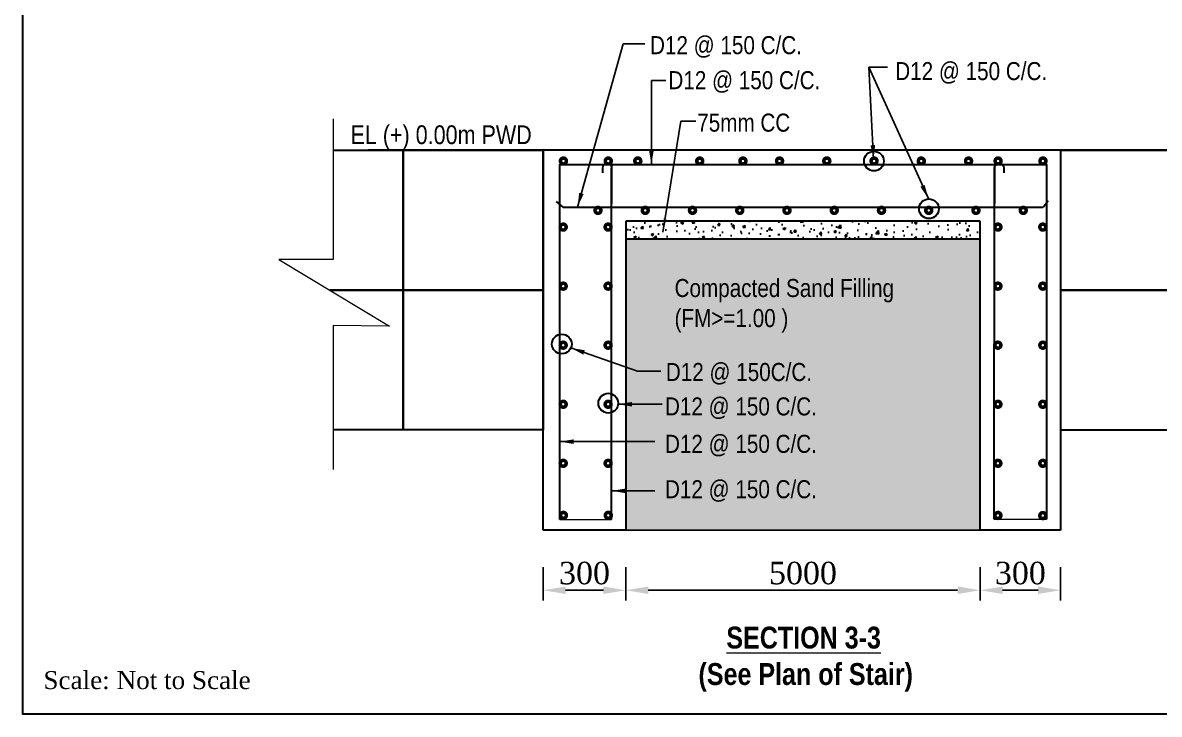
# Model space of a CAD drawing. Header units: metres. Extents: x -2434 to 11656, y -15288 to 8109.
# Drawn here: x 3599.3 to 3639.75, y -11698.32 to -11673.7 of the extents above; entities that cross this region are included whole.
import ezdxf

# ---------------------------------------------------------------- set-up
doc = ezdxf.new("R2010")
doc.units = ezdxf.units.M
doc.layers.add('Blocks', color=11, linetype='Continuous', lineweight=9)
doc.layers.add('Layer1', color=7, linetype='Continuous', lineweight=13)
doc.layers.add('LINE', color=7, linetype='Continuous')
doc.styles.get("Standard").update_dxf_attribs({"font": 'times.ttf'})
doc.styles.add('TIMES', font='ARIALN.TTF')
doc.dimstyles.get("Standard").update_dxf_attribs({"dimtxt": 0.5, "dimasz": 0.4075, "dimexe": 0.364, "dimexo": 0.219, "dimgap": 0.09, "dimtad": 0, "dimdec": 0, "dimlfac": 1000, "dimzin": 0, "dimdsep": 46, "dimtxsty": 'Standard', "dimcen": 0.09, "dimadec": 0, "dimazin": 0, "dimtfac": 1, "dimtdec": 0, "dimtofl": 0, "dimtmove": 0, "dimatfit": 3, "dimfxl": 1, "dimtolj": 1, "dimtzin": 0, "dimarcsym": 0})
pattern_1 = [(37.5, (2273.512, -11646.87158), (-0.01280025, 0.39153059), [0, -0.308864, 0, -0.34544, 0, -0.3302]), (7.5, (2273.512, -11646.8716), (0.35961863, 0.57346008), [0, -0.166624, 0, -0.278384, 0, -0.10668]), (327.5, (2273.26206, -11646.87158), (0.6327939, 0.00114975), [0, -0.1016, 0, -0.36576, 0, -0.47752]), (317.5, (2273.26206, -11646.8716), (0.61084516, 0.17834346), [0, -0.0508, 0, -0.239776, 0, -0.27432])]
pattern_2 = [(50, (561.0821, -12504.0458), (0.90462886, -0.07914477), [0.09459212, -1.04051336]), (355, (561.0821, -12504.0458), (-0.1749971, 0.94868602), [0.0756737, -0.8324107]), (100.4514, (561.1575, -12504.0524), (0.72963242, 0.86954068), [0.08039093, -0.8843003]), (46.1842, (561.0821, -12503.7936), (1.34603463, -0.20875727), [0.1418882, -1.56077005]), (96.6356, (561.1942, -12503.811), (1.1788231, 1.22858505), [0.1205864, -1.3264502]), (351.1842, (561.0821, -12503.7936), (1.1788221, 1.22858597), [0.11351055, -1.24861604]), (21, (561.2082, -12503.8566), (0.75283608, -0.50779435), [0.09459212, -1.04051336]), (326, (561.2082, -12503.8566), (0.3068762, 0.91457977), [0.0756737, -0.8324107]), (71.4514, (561.2709, -12503.89895), (1.05971257, 0.4067846), [0.08039093, -0.8843003]), (37.5, (561.08208, -12504.04582), (0.015336354, 0.419855156), [0, -0.822320865, 0, -0.845022974, 0, -0.83556376]), (7.5, (561.08208, -12504.0458), (0.33179075, 0.49744322), [0, -0.48178922, 0, -0.80340244, 0, -0.31846015]), (327.5, (560.80082, -12504.04582), (0.673271974, -0.028446843), [0, -0.31530708, 0, -0.98375809, 0, -1.30537131]), (317.5, (560.6747, -12504.0458), (0.73553091, 0.12625524), [0, -0.4098992, 0, -0.65331627, 0, -0.92700282])]
pattern_3 = [(50, (955.9355, -12695.7515), (0.90462886, -0.07914477), [0.09459212, -1.04051336]), (355, (955.9355, -12695.7515), (-0.1749971, 0.94868602), [0.0756737, -0.8324107]), (100.4514, (956.0109, -12695.7581), (0.72963242, 0.86954068), [0.08039093, -0.8843003]), (46.1842, (955.9355, -12695.4993), (1.34603463, -0.20875727), [0.1418882, -1.56077005]), (96.6356, (956.0476, -12695.5167), (1.1788231, 1.22858505), [0.1205864, -1.3264502]), (351.1842, (955.9355, -12695.4993), (1.1788221, 1.228586), [0.11351055, -1.24861604]), (21, (956.0616, -12695.5623), (0.75283608, -0.50779435), [0.09459212, -1.04051336]), (326, (956.0616, -12695.5623), (0.3068762, 0.91457977), [0.0756737, -0.8324107]), (71.4514, (956.1243, -12695.60465), (1.05971257, 0.4067846), [0.08039093, -0.8843003]), (37.5, (955.93548, -12695.75152), (0.015336354, 0.419855156), [0, -0.82232086, 0, -0.84502297, 0, -0.83556376]), (7.5, (955.9355, -12695.7515), (0.33179075, 0.49744322), [0, -0.48178922, 0, -0.80340244, 0, -0.31846015]), (327.5, (955.65423, -12695.75152), (0.673271974, -0.028446843), [0, -0.31530708, 0, -0.98375809, 0, -1.30537131]), (317.5, (955.5281, -12695.7515), (0.73553091, 0.12625524), [0, -0.4098992, 0, -0.65331627, 0, -0.92700282])]

# ---------------------------------------------------------------- blocks, each defined once
blk = doc.blocks.new('*D418')
at = {"layer": 'Defpoints', "color": 0, "lineweight": -3}
for p in [(3617.818, -11692.859), (3620.761, -11692.859), (3620.761, -11693.902)]:
    blk.add_point(p, dxfattribs=at)
at = {"layer": 'Layer1', "color": 0, "lineweight": -2}
for p, q in [((3617.818, -11693.078), (3617.818, -11694.266)), ((3620.761, -11693.078), (3620.761, -11694.266))]:
    blk.add_line(p, q, dxfattribs=at)
at = {"layer": 'Layer1', "color": 7, "lineweight": -2}
blk.add_line((3618.618, -11693.902), (3619.961, -11693.902), dxfattribs=at)
at = {"layer": 'Layer1', "color": 7, "lineweight": -3}
for points in [[(3618.618, -11693.769), (3618.618, -11694.036), (3617.818, -11693.902)], [(3619.961, -11693.769), (3619.961, -11694.036), (3620.761, -11693.902)]]:
    blk.add_solid(points, dxfattribs=at)
at = {"layer": 'Layer1', "color": 0, "lineweight": 30, "insert": (3619.29, -11693.296), "char_height": 0.8, "attachment_point": 5}
blk.add_mtext('\\A1;300', dxfattribs=at)
blk = doc.blocks.new('*D419')
at = {"layer": 'Defpoints', "color": 0, "lineweight": -3}
for p in [(3633.373, -11692.859), (3636.232, -11692.859), (3636.232, -11693.902)]:
    blk.add_point(p, dxfattribs=at)
at = {"layer": 'Layer1', "color": 0, "lineweight": -2}
for p, q in [((3633.373, -11693.078), (3633.373, -11694.266)), ((3636.232, -11693.078), (3636.232, -11694.266))]:
    blk.add_line(p, q, dxfattribs=at)
at = {"layer": 'Layer1', "color": 7, "lineweight": -2}
blk.add_line((3634.173, -11693.902), (3635.432, -11693.902), dxfattribs=at)
at = {"layer": 'Layer1', "color": 7, "lineweight": -3}
for points in [[(3634.173, -11693.769), (3634.173, -11694.036), (3633.373, -11693.902)], [(3635.432, -11693.769), (3635.432, -11694.036), (3636.232, -11693.902)]]:
    blk.add_solid(points, dxfattribs=at)
at = {"layer": 'Layer1', "color": 0, "lineweight": 30, "insert": (3634.803, -11693.296), "char_height": 0.8, "attachment_point": 5}
blk.add_mtext('\\A1;300', dxfattribs=at)
blk = doc.blocks.new('*D455')
at = {"layer": 'Defpoints', "color": 0, "lineweight": -3}
for p in [(3617.818, -11692.859), (3620.761, -11692.859), (3620.761, -11693.902)]:
    blk.add_point(p, dxfattribs=at)
at = {"layer": 'Layer1', "color": 0, "lineweight": -2}
for p, q in [((3617.818, -11693.078), (3617.818, -11694.266)), ((3620.761, -11693.078), (3620.761, -11694.266))]:
    blk.add_line(p, q, dxfattribs=at)
at = {"layer": 'Layer1', "color": 7, "lineweight": -2}
blk.add_line((3618.618, -11693.902), (3619.961, -11693.902), dxfattribs=at)
at = {"layer": 'Layer1', "color": 7, "lineweight": -3}
for points in [[(3618.618, -11693.769), (3618.618, -11694.036), (3617.818, -11693.902)], [(3619.961, -11693.769), (3619.961, -11694.036), (3620.761, -11693.902)]]:
    blk.add_solid(points, dxfattribs=at)
at = {"layer": 'Layer1', "color": 0, "lineweight": 30, "insert": (3619.29, -11693.296), "char_height": 0.8, "attachment_point": 5}
blk.add_mtext('\\A1;300', dxfattribs=at)
blk = doc.blocks.new('*D456')
at = {"layer": 'Defpoints', "color": 0, "lineweight": -3}
for p in [(3633.373, -11692.859), (3636.232, -11692.859), (3636.232, -11693.902)]:
    blk.add_point(p, dxfattribs=at)
at = {"layer": 'Layer1', "color": 0, "lineweight": -2}
for p, q in [((3633.373, -11693.078), (3633.373, -11694.266)), ((3636.232, -11693.078), (3636.232, -11694.266))]:
    blk.add_line(p, q, dxfattribs=at)
at = {"layer": 'Layer1', "color": 7, "lineweight": -2}
blk.add_line((3634.173, -11693.902), (3635.432, -11693.902), dxfattribs=at)
at = {"layer": 'Layer1', "color": 7, "lineweight": -3}
for points in [[(3634.173, -11693.769), (3634.173, -11694.036), (3633.373, -11693.902)], [(3635.432, -11693.769), (3635.432, -11694.036), (3636.232, -11693.902)]]:
    blk.add_solid(points, dxfattribs=at)
at = {"layer": 'Layer1', "color": 0, "lineweight": 30, "insert": (3634.803, -11693.296), "char_height": 0.8, "attachment_point": 5}
blk.add_mtext('\\A1;300', dxfattribs=at)
blk = doc.blocks.new('*D457')
at = {"layer": 'Defpoints', "color": 0, "lineweight": -3}
for p in [(3620.761, -11692.859), (3633.37, -11692.859), (3633.37, -11693.902)]:
    blk.add_point(p, dxfattribs=at)
at = {"layer": 'Layer1', "color": 0, "lineweight": -2}
for p, q in [((3620.761, -11693.078), (3620.761, -11694.266)), ((3633.37, -11693.078), (3633.37, -11694.266))]:
    blk.add_line(p, q, dxfattribs=at)
at = {"layer": 'Layer1', "color": 7, "lineweight": -2}
blk.add_line((3621.561, -11693.902), (3632.57, -11693.902), dxfattribs=at)
at = {"layer": 'Layer1', "color": 7, "lineweight": -3}
for points in [[(3621.561, -11693.769), (3621.561, -11694.036), (3620.761, -11693.902)], [(3632.57, -11693.769), (3632.57, -11694.036), (3633.37, -11693.902)]]:
    blk.add_solid(points, dxfattribs=at)
at = {"layer": 'Layer1', "color": 0, "lineweight": 30, "insert": (3627.065, -11693.296), "char_height": 0.8, "attachment_point": 5}
blk.add_mtext('\\A1;5000', dxfattribs=at)

msp = doc.modelspace()

# ---------------------------------------------------------------- hatches: boundary and pattern name
at = {"linetype": 'Continuous', "lineweight": -3, "ltscale": 0.5}
h = msp.add_hatch(dxfattribs=at)
h.set_pattern_fill('AR-SAND', color=0, scale=0.008, style=0)
h.set_pattern_definition(pattern_1)
h.paths.add_polyline_path([(3620.760949, -11691.767108), (3633.373232, -11691.767108), (3633.373232, -11681.395983), (3620.760949, -11681.395983)])
h.paths.add_polyline_path([(3622.335969, -11682.662242), (3630.383022, -11682.662242), (3630.383022, -11684.907344), (3622.335969, -11684.907344)], flags=24)
h.paths.add_polyline_path([(3621.994471, -11686.877525), (3627.605984, -11686.877525), (3627.605984, -11688.041187), (3621.994471, -11688.041187)], flags=24)
h.paths.add_polyline_path([(3621.994471, -11688.208912), (3627.605984, -11688.208912), (3627.605984, -11689.372573), (3621.994471, -11689.372573)], flags=24)
h.paths.add_polyline_path([(3622.024654, -11685.651655), (3627.431562, -11685.651655), (3627.431562, -11686.815317), (3622.024654, -11686.815317)], flags=24)
h.paths.add_polyline_path([(3621.994471, -11689.824442), (3627.605984, -11689.824442), (3627.605984, -11690.988104), (3621.994471, -11690.988104)], flags=24)
h = msp.add_hatch(dxfattribs=at)
h.set_pattern_fill('AR-SAND', color=0, scale=0.008, style=0)
h.set_pattern_definition(pattern_1)
h.paths.add_polyline_path([(3620.760949, -11691.767108), (3633.373232, -11691.767108), (3633.373232, -11681.395983), (3620.760949, -11681.395983)])
h.paths.add_polyline_path([(3622.335969, -11682.662242), (3630.383022, -11682.662242), (3630.383022, -11684.907344), (3622.335969, -11684.907344)], flags=24)
h.paths.add_polyline_path([(3621.994471, -11686.877525), (3627.605984, -11686.877525), (3627.605984, -11688.041187), (3621.994471, -11688.041187)], flags=24)
h.paths.add_polyline_path([(3621.994471, -11688.208912), (3627.605984, -11688.208912), (3627.605984, -11689.372573), (3621.994471, -11689.372573)], flags=24)
h.paths.add_polyline_path([(3622.024654, -11685.651655), (3627.431562, -11685.651655), (3627.431562, -11686.815317), (3622.024654, -11686.815317)], flags=24)
h.paths.add_polyline_path([(3621.994471, -11689.824442), (3627.605984, -11689.824442), (3627.605984, -11690.988104), (3621.994471, -11690.988104)], flags=24)
at = {"layer": 'Layer1', "lineweight": 30}
h = msp.add_hatch(dxfattribs=at)
h.set_pattern_fill('AR-CONC', scale=0.126123, style=0)
h.set_pattern_definition(pattern_3)
h.paths.add_polyline_path([(3620.760949, -11680.765368), (3620.760949, -11681.395983), (3621.671861, -11681.395983), (3621.671861, -11680.765368)])
h = msp.add_hatch(dxfattribs=at)
h.set_pattern_fill('AR-CONC', scale=0.126123, style=0)
h.set_pattern_definition(pattern_3)
h.paths.add_polyline_path([(3620.760949, -11680.765368), (3620.760949, -11681.395983), (3621.671861, -11681.395983), (3621.671861, -11680.765368)])
h = msp.add_hatch(dxfattribs=at)
h.set_pattern_fill('AR-CONC', scale=0.126123, style=0)
h.set_pattern_definition(pattern_2)
h.paths.add_polyline_path([(3632.112004, -11680.765368), (3622.022177, -11680.765368), (3621.391563, -11681.395983), (3632.742618, -11681.395983)])
h = msp.add_hatch(dxfattribs=at)
h.set_pattern_fill('AR-CONC', scale=0.126123, style=0)
h.set_pattern_definition(pattern_2)
h.paths.add_polyline_path([(3632.112004, -11680.765368), (3622.022177, -11680.765368), (3621.391563, -11681.395983), (3632.742618, -11681.395983)])
h = msp.add_hatch(dxfattribs=at)
h.set_pattern_fill('AR-CONC', scale=0.126123, style=0)
h.set_pattern_definition(pattern_3)
h.paths.add_polyline_path([(3632.45116, -11681.395983), (3633.373232, -11681.395983), (3633.373232, -11680.765368), (3632.45116, -11680.765368)])
h = msp.add_hatch(dxfattribs=at)
h.set_pattern_fill('AR-CONC', scale=0.126123, style=0)
h.set_pattern_definition(pattern_3)
h.paths.add_polyline_path([(3632.45116, -11681.395983), (3633.373232, -11681.395983), (3633.373232, -11680.765368), (3632.45116, -11680.765368)])

# ---------------------------------------------------------------- linework, layer by layer
at = {"color": 0, "linetype": 'Continuous', "lineweight": -3, "ltscale": 0.5}
msp.add_line((3620.760949, -11691.767108), (3633.373232, -11691.767108), dxfattribs=at)
msp.add_line((3620.760949, -11691.767108), (3633.373232, -11691.767108), dxfattribs=at)
at = {"color": 7, "lineweight": 30, "ltscale": 0.18}
for centre in [(3629.591811, -11678.627768), (3629.591811, -11678.627768), (3631.549672, -11680.322959), (3631.549672, -11680.322959), (3618.483425, -11685.138024), (3618.483425, -11685.138024), (3620.136229, -11687.243381), (3620.136229, -11687.243381)]:
    msp.add_circle(centre, 0.350301, dxfattribs=at)
at = {"layer": 'Blocks', "color": 0, "lineweight": 13, "ltscale": 0.05}
for p, q in [((3610.349272, -11677.124646), (3610.349272, -11682.123538)), ((3610.349272, -11677.124646), (3610.349272, -11682.123538)), ((3610.349272, -11682.123538), (3608.414984, -11682.123538)), ((3608.414984, -11682.123538), (3612.354744, -11684.503143)), ((3610.349272, -11682.123538), (3608.414984, -11682.123538)), ((3608.414984, -11682.123538), (3612.354744, -11684.503143)), ((3612.354744, -11684.503143), (3610.349272, -11684.479593)), ((3610.349272, -11684.479593), (3610.349272, -11689.607163)), ((3612.354744, -11684.503143), (3610.349272, -11684.479593)), ((3610.349272, -11684.479593), (3610.349272, -11689.607163)), ((3618.415031, -11691.385548), (3620.256458, -11691.385548)), ((3618.415031, -11691.385548), (3620.256458, -11691.385548)), ((3633.873487, -11691.374068), (3635.727525, -11691.374068)), ((3633.873487, -11691.374068), (3635.727525, -11691.374068))]:
    msp.add_line(p, q, dxfattribs=at)
at = {"layer": 'Layer1', "color": 7, "lineweight": 30}
for p, q in [((3617.818083, -11678.242912), (3611.585539, -11678.242912)), ((3617.818083, -11678.242912), (3611.585539, -11678.242912)), ((3617.818083, -11691.767108), (3617.818083, -11678.242912)), ((3636.232016, -11678.242912), (3617.818083, -11678.242912)), ((3617.818083, -11691.767108), (3617.818083, -11678.242912)), ((3636.232016, -11678.242912), (3617.818083, -11678.242912)), ((3636.232016, -11678.242912), (3636.232016, -11691.767108)), ((3636.232016, -11678.242912), (3642.46456, -11678.242912)), ((3636.232016, -11678.242912), (3636.232016, -11691.767108)), ((3636.232016, -11678.242912), (3642.46456, -11678.242912)), ((3620.256458, -11678.747403), (3620.256458, -11680.135059)), ((3620.256458, -11678.747403), (3620.256458, -11680.135059)), ((3620.256458, -11691.382022), (3620.256458, -11678.873222)), ((3620.256458, -11691.382022), (3620.256458, -11678.873222)), ((3633.873487, -11691.374068), (3633.877723, -11678.873222)), ((3633.873487, -11691.374068), (3633.877723, -11678.873222)), ((3633.877723, -11678.747403), (3633.877723, -11680.135059)), ((3633.877723, -11678.747403), (3633.877723, -11680.135059)), ((3618.532779, -11680.260877), (3618.294489, -11680.062865)), ((3618.532779, -11680.260877), (3618.294489, -11680.062865)), ((3618.532779, -11680.260877), (3635.601402, -11680.260877)), ((3618.532779, -11680.260877), (3635.601402, -11680.260877)), ((3635.797619, -11680.046514), (3635.609778, -11680.272811)), ((3635.797619, -11680.046514), (3635.609778, -11680.272811)), ((3633.373232, -11680.765368), (3620.760949, -11680.765368)), ((3620.760949, -11680.765368), (3620.760949, -11691.767108)), ((3633.373232, -11680.765368), (3620.760949, -11680.765368)), ((3620.760949, -11680.765368), (3620.760949, -11691.767108)), ((3633.373232, -11691.767108), (3633.373232, -11680.765368)), ((3633.373232, -11691.767108), (3633.373232, -11680.765368)), ((3620.760949, -11681.395983), (3633.373232, -11681.395983)), ((3620.760949, -11681.395983), (3633.373232, -11681.395983)), ((3620.760949, -11691.767108), (3617.818083, -11691.767108)), ((3620.760949, -11691.767108), (3617.818083, -11691.767108)), ((3636.232016, -11691.767108), (3633.373232, -11691.767108)), ((3636.232016, -11691.767108), (3633.373232, -11691.767108))]:
    msp.add_line(p, q, dxfattribs=at)
for points in [[(3686.75372, -11698.317687), (3599.296782, -11698.317687), (3599.296782, -11620.955942), (3710.395862, -11620.955942), (3710.395862, -11681.840877), (3710.395862, -11695.795457), (3710.395862, -11698.317687)], [(3686.75372, -11698.317687), (3599.296782, -11698.317687), (3599.296782, -11620.955942), (3710.395862, -11620.955942), (3710.395862, -11681.840877), (3710.395862, -11695.795457), (3710.395862, -11698.317687)], [(3617.818083, -11683.219552), (3612.841443, -11683.219552), (3612.841443, -11678.242912), (3617.818083, -11678.242912)], [(3617.818083, -11683.219552), (3612.841443, -11683.219552), (3612.841443, -11678.242912), (3617.818083, -11678.242912)], [(3636.232016, -11683.219552), (3641.208656, -11683.219552), (3641.208656, -11678.242912), (3636.232016, -11678.242912)], [(3636.232016, -11683.219552), (3641.208656, -11683.219552), (3641.208656, -11678.242912), (3636.232016, -11678.242912)], [(3617.818083, -11688.196192), (3612.841443, -11688.196192), (3612.841443, -11683.219552), (3617.818083, -11683.219552)], [(3617.818083, -11688.196192), (3612.841443, -11688.196192), (3612.841443, -11683.219552), (3617.818083, -11683.219552)], [(3636.232016, -11688.196192), (3641.208656, -11688.196192), (3641.208656, -11683.219552), (3636.232016, -11683.219552)], [(3636.232016, -11688.196192), (3641.208656, -11688.196192), (3641.208656, -11683.219552), (3636.232016, -11683.219552)]]:
    msp.add_lwpolyline(points, close=True, dxfattribs=at)
for points in [[(3610.353123, -11678.242912), (3612.841443, -11678.242912), (3612.841443, -11683.219552), (3610.229584, -11683.219552)], [(3610.353123, -11678.242912), (3612.841443, -11678.242912), (3612.841443, -11683.219552), (3610.229584, -11683.219552)], [(3618.415031, -11691.385548), (3618.406656, -11678.747403), (3635.727525, -11678.747403), (3635.727525, -11691.374068)], [(3618.415031, -11691.385548), (3618.406656, -11678.747403), (3635.727525, -11678.747403), (3635.727525, -11691.374068)], [(3610.229584, -11683.219552), (3612.841443, -11683.219552), (3612.841443, -11688.196192), (3610.353123, -11688.196192)], [(3610.229584, -11683.219552), (3612.841443, -11683.219552), (3612.841443, -11688.196192), (3610.353123, -11688.196192)]]:
    msp.add_lwpolyline(points, dxfattribs=at)
at = {"layer": 'Layer1', "color": 7, "lineweight": 30, "const_width": 0.210205}
for points in [[(3618.475951, -11678.623615, 1), (3618.602074, -11678.623615, 1)], [(3618.475951, -11678.623615, 1), (3618.602074, -11678.623615, 1)], [(3620.19963, -11678.623615, -1), (3620.073507, -11678.623615, -1)], [(3620.19963, -11678.623615, -1), (3620.073507, -11678.623615, -1)], [(3621.124531, -11678.623615, 1), (3621.250654, -11678.623615, 1)], [(3621.124531, -11678.623615, 1), (3621.250654, -11678.623615, 1)], [(3623.327476, -11678.623615, 1), (3623.453599, -11678.623615, 1)], [(3623.327476, -11678.623615, 1), (3623.453599, -11678.623615, 1)], [(3624.866175, -11678.623615, 1), (3624.992298, -11678.623615, 1)], [(3624.866175, -11678.623615, 1), (3624.992298, -11678.623615, 1)], [(3626.169444, -11678.623615, 1), (3626.295567, -11678.623615, 1)], [(3626.169444, -11678.623615, 1), (3626.295567, -11678.623615, 1)], [(3627.851082, -11678.623615, 1), (3627.977205, -11678.623615, 1)], [(3627.851082, -11678.623615, 1), (3627.977205, -11678.623615, 1)], [(3629.532719, -11678.623615, 1), (3629.658842, -11678.623615, 1)], [(3629.532719, -11678.623615, 1), (3629.658842, -11678.623615, 1)], [(3631.214357, -11678.623615, 1), (3631.34048, -11678.623615, 1)], [(3631.214357, -11678.623615, 1), (3631.34048, -11678.623615, 1)], [(3632.895995, -11678.623615, 1), (3633.022118, -11678.623615, 1)], [(3632.895995, -11678.623615, 1), (3633.022118, -11678.623615, 1)], [(3633.947019, -11678.623615, 1), (3634.073141, -11678.623615, 1)], [(3633.947019, -11678.623615, 1), (3634.073141, -11678.623615, 1)], [(3635.670697, -11678.623615, -1), (3635.544574, -11678.623615, -1)], [(3635.670697, -11678.623615, -1), (3635.544574, -11678.623615, -1)], [(3619.707599, -11680.380016, -1), (3619.833722, -11680.380016, -1)], [(3619.707599, -11680.380016, -1), (3619.833722, -11680.380016, -1)], [(3621.389237, -11680.380016, -1), (3621.51536, -11680.380016, -1)], [(3621.389237, -11680.380016, -1), (3621.51536, -11680.380016, -1)], [(3623.070875, -11680.380016, -1), (3623.196997, -11680.380016, -1)], [(3623.070875, -11680.380016, -1), (3623.196997, -11680.380016, -1)], [(3624.752512, -11680.380016, -1), (3624.878635, -11680.380016, -1)], [(3624.752512, -11680.380016, -1), (3624.878635, -11680.380016, -1)], [(3626.43415, -11680.380016, -1), (3626.560273, -11680.380016, -1)], [(3626.43415, -11680.380016, -1), (3626.560273, -11680.380016, -1)], [(3628.115788, -11680.380016, -1), (3628.241911, -11680.380016, -1)], [(3628.115788, -11680.380016, -1), (3628.241911, -11680.380016, -1)], [(3629.797426, -11680.380016, -1), (3629.923549, -11680.380016, -1)], [(3629.797426, -11680.380016, -1), (3629.923549, -11680.380016, -1)], [(3631.479063, -11680.380016, -1), (3631.605186, -11680.380016, -1)], [(3631.479063, -11680.380016, -1), (3631.605186, -11680.380016, -1)], [(3633.160701, -11680.380016, -1), (3633.286824, -11680.380016, -1)], [(3633.160701, -11680.380016, -1), (3633.286824, -11680.380016, -1)], [(3634.842339, -11680.380016, -1), (3634.968462, -11680.380016, -1)], [(3634.842339, -11680.380016, -1), (3634.968462, -11680.380016, -1)], [(3618.469717, -11680.975573, 1), (3618.59584, -11680.975573, 1)], [(3618.469717, -11680.975573, 1), (3618.59584, -11680.975573, 1)], [(3620.193396, -11680.975573, -1), (3620.067273, -11680.975573, -1)], [(3620.193396, -11680.975573, -1), (3620.067273, -11680.975573, -1)], [(3620.193396, -11680.975573, -1), (3620.067273, -11680.975573, -1)], [(3620.193396, -11680.975573, -1), (3620.067273, -11680.975573, -1)], [(3633.940785, -11680.975573, 1), (3634.066908, -11680.975573, 1)], [(3633.940785, -11680.975573, 1), (3634.066908, -11680.975573, 1)], [(3633.940785, -11680.975573, 1), (3634.066908, -11680.975573, 1)], [(3633.940785, -11680.975573, 1), (3634.066908, -11680.975573, 1)], [(3635.664464, -11680.975573, -1), (3635.538341, -11680.975573, -1)], [(3635.664464, -11680.975573, -1), (3635.538341, -11680.975573, -1)], [(3618.469717, -11683.07762, 1), (3618.59584, -11683.07762, 1)], [(3618.469717, -11683.07762, 1), (3618.59584, -11683.07762, 1)], [(3620.193396, -11683.07762, -1), (3620.067273, -11683.07762, -1)], [(3620.193396, -11683.07762, -1), (3620.067273, -11683.07762, -1)], [(3633.940785, -11683.07762, 1), (3634.066908, -11683.07762, 1)], [(3633.940785, -11683.07762, 1), (3634.066908, -11683.07762, 1)], [(3635.664464, -11683.07762, -1), (3635.538341, -11683.07762, -1)], [(3635.664464, -11683.07762, -1), (3635.538341, -11683.07762, -1)], [(3618.469717, -11685.179668, 1), (3618.59584, -11685.179668, 1)], [(3618.469717, -11685.179668, 1), (3618.59584, -11685.179668, 1)], [(3620.193396, -11685.179668, -1), (3620.067273, -11685.179668, -1)], [(3620.193396, -11685.179668, -1), (3620.067273, -11685.179668, -1)], [(3633.940785, -11685.179668, 1), (3634.066908, -11685.179668, 1)], [(3633.940785, -11685.179668, 1), (3634.066908, -11685.179668, 1)], [(3635.664464, -11685.179668, -1), (3635.538341, -11685.179668, -1)], [(3635.664464, -11685.179668, -1), (3635.538341, -11685.179668, -1)], [(3618.469717, -11687.281715, 1), (3618.59584, -11687.281715, 1)], [(3618.469717, -11687.281715, 1), (3618.59584, -11687.281715, 1)], [(3620.193396, -11687.281715, -1), (3620.067273, -11687.281715, -1)], [(3620.193396, -11687.281715, -1), (3620.067273, -11687.281715, -1)], [(3633.940785, -11687.281715, 1), (3634.066908, -11687.281715, 1)], [(3633.940785, -11687.281715, 1), (3634.066908, -11687.281715, 1)], [(3635.664464, -11687.281715, -1), (3635.538341, -11687.281715, -1)], [(3635.664464, -11687.281715, -1), (3635.538341, -11687.281715, -1)], [(3618.469717, -11689.383762, 1), (3618.59584, -11689.383762, 1)], [(3618.469717, -11689.383762, 1), (3618.59584, -11689.383762, 1)], [(3620.193396, -11689.383762, -1), (3620.067273, -11689.383762, -1)], [(3620.193396, -11689.383762, -1), (3620.067273, -11689.383762, -1)], [(3633.940785, -11689.383762, 1), (3634.066908, -11689.383762, 1)], [(3633.940785, -11689.383762, 1), (3634.066908, -11689.383762, 1)], [(3635.664464, -11689.383762, -1), (3635.538341, -11689.383762, -1)], [(3635.664464, -11689.383762, -1), (3635.538341, -11689.383762, -1)], [(3618.476668, -11691.237191, 1), (3618.602791, -11691.237191, 1)], [(3618.476668, -11691.237191, 1), (3618.602791, -11691.237191, 1)], [(3620.200347, -11691.237191, -1), (3620.074224, -11691.237191, -1)], [(3620.200347, -11691.237191, -1), (3620.074224, -11691.237191, -1)], [(3633.940785, -11691.240583, 1), (3634.066908, -11691.240583, 1)], [(3633.940785, -11691.240583, 1), (3634.066908, -11691.240583, 1)], [(3635.664464, -11691.246242, -1), (3635.538341, -11691.246242, -1)], [(3635.664464, -11691.246242, -1), (3635.538341, -11691.246242, -1)]]:
    msp.add_lwpolyline(points, format="xyb", close=True, dxfattribs=at)
at = {"layer": 'Layer1', "color": 7, "lineweight": 30}
for points in [[(3620.26907, -11678.873222, 0.998189334), (3619.932742, -11678.873222), (3619.932742, -11679.041385)], [(3620.26907, -11678.873222, 0.998189334), (3619.932742, -11678.873222), (3619.932742, -11679.041385)], [(3633.877723, -11678.873222, -0.998189334), (3634.214051, -11678.873222), (3634.214051, -11679.041385)], [(3633.877723, -11678.873222, -0.998189334), (3634.214051, -11678.873222), (3634.214051, -11679.041385)]]:
    msp.add_lwpolyline(points, format="xyb", dxfattribs=at)

# ---------------------------------------------------------------- texts
at = {"layer": 'Layer1', "color": 7, "lineweight": 30, "attachment_point": 1, "style": 'TIMES'}
for s, insert, char_height, width in [('D12 @ 150 C/C.', (3621.623166, -11674.177979), 0.6422922, 5.62835096), ('D12 @ 150 C/C.', (3621.623166, -11674.177979), 0.6422922, 5.62835096), ('D12 @ 150 C/C.', (3630.349234, -11675.101689), 0.6422922, 5.62835096), ('D12 @ 150 C/C.', (3630.349234, -11675.101689), 0.6422922, 5.62835096), ('D12 @ 150 C/C.', (3622.276535, -11675.424889), 0.6422922, 5.62835096), ('D12 @ 150 C/C.', (3622.276535, -11675.424889), 0.6422922, 5.62835096), ('75mm CC', (3623.30281, -11676.935855), 0.6422922, 5.62835096), ('75mm CC', (3623.30281, -11676.935855), 0.6422922, 5.62835096), ('EL (+) 0.00m PWD', (3610.961005, -11677.354616), 0.66905437, 7.13924674), ('Compacted Sand Filling\\P(FM>=1.00 )', (3622.496542, -11682.822815), 0.6422922, 12.51920321), ('Compacted Sand Filling\\P(FM>=1.00 )', (3622.496542, -11682.822815), 0.6422922, 12.51920321), ('D12 @ 150C/C.', (3622.185227, -11685.812228), 0.6422922, 5.62835096), ('D12 @ 150C/C.', (3622.185227, -11685.812228), 0.6422922, 5.62835096), ('D12 @ 150 C/C.', (3622.155044, -11687.038098), 0.6422922, 5.62835096), ('D12 @ 150 C/C.', (3622.155044, -11687.038098), 0.6422922, 5.62835096), ('D12 @ 150 C/C.', (3622.155044, -11688.369485), 0.6422922, 5.62835096), ('D12 @ 150 C/C.', (3622.155044, -11688.369485), 0.6422922, 5.62835096), ('D12 @ 150 C/C.', (3622.155044, -11689.985015), 0.6422922, 5.62835096), ('D12 @ 150 C/C.', (3622.155044, -11689.985015), 0.6422922, 5.62835096)]:
    msp.add_mtext(s, dxfattribs=dict(at, insert=insert, char_height=char_height, width=width))
at = {"layer": 'Layer1', "color": 7, "lineweight": 13, "insert": (3619.379706, -11695.198092), "char_height": 0.778536, "width": 17.37826797, "attachment_point": 1, "style": 'TIMES'}
msp.add_mtext('{\\fArial Narrow|b1|i0|c0|p34;                    \\LSECTION 3-3\\P\\l                (See Plan of Stair)}', dxfattribs=at)
msp.add_mtext('{\\fArial Narrow|b1|i0|c0|p34;                    \\LSECTION 3-3\\P\\l                (See Plan of Stair)}', dxfattribs=at)
at = {"layer": 'LINE', "color": 7, "linetype": 'ByBlock', "lineweight": 30, "ltscale": 0.5, "insert": (3600.033063, -11696.781002), "char_height": 0.63961538, "width": 13.43449086, "attachment_point": 1}
msp.add_mtext('Scale: Not to Scale', dxfattribs=at)
msp.add_mtext('Scale: Not to Scale', dxfattribs=at)

# ---------------------------------------------------------------- dimensions: what is measured, and where the dimension line sits
at = {"layer": 'Layer1', "color": 7, "lineweight": 30}
for base, p1, p2, text, picture, middle in [((3620.760949, -11693.902422), (3617.818083, -11692.859069), (3620.760949, -11692.859069), '300', '*D418', (3619.289516, -11693.2955)), ((3620.760949, -11693.902422), (3617.818083, -11692.859069), (3620.760949, -11692.859069), '300', '*D455', (3619.289516, -11693.2955)), ((3633.369852, -11693.902422), (3620.760949, -11692.859069), (3633.369852, -11692.859069), '5000', '*D457', (3627.0654, -11693.2955)), ((3636.232016, -11693.902422), (3633.373232, -11692.859069), (3636.232016, -11692.859069), '300', '*D419', (3634.802624, -11693.2955)), ((3636.232016, -11693.902422), (3633.373232, -11692.859069), (3636.232016, -11692.859069), '300', '*D456', (3634.802624, -11693.2955))]:
    dim = msp.add_linear_dim(base=base, p1=p1, p2=p2, text=text, dimstyle='Standard', override={"dimtxt": 0.8, "dimasz": 0.8, "dimgap": 0.2, "dimtad": 1, "dimdec": 2, "dimrnd": 0.002, "dimpost": 'm', "dimcen": 0.05, "dimclrd": 7, "dimadec": 1, "dimtdec": 2, "dimfrac": 2}, dxfattribs=at)
    dim.commit()
    dim.dimension.update_dxf_attribs({"geometry": picture, "text_midpoint": middle})

# ---------------------------------------------------------------- leaders
for points in [[(3619.04403, -11680.260877), (3620.663489, -11674.448354), (3621.432838, -11674.448354)], [(3619.04403, -11680.260877), (3620.663489, -11674.448354), (3621.432838, -11674.448354)], [(3629.57904, -11678.558467), (3629.407965, -11675.279575), (3630.079697, -11675.279575)], [(3631.528279, -11679.962254), (3629.407965, -11675.279575), (3629.847537, -11675.279575)], [(3629.57904, -11678.558467), (3629.407965, -11675.279575), (3630.079697, -11675.279575)], [(3631.528279, -11679.962254), (3629.407965, -11675.279575), (3629.847537, -11675.279575)], [(3621.67046, -11678.747403), (3621.67046, -11675.752808), (3622.184045, -11675.752808)], [(3621.67046, -11678.747403), (3621.67046, -11675.752808), (3622.184045, -11675.752808)], [(3622.07477, -11681.155221), (3622.713494, -11677.20875), (3623.252134, -11677.204503)], [(3622.07477, -11681.155221), (3622.713494, -11677.20875), (3623.252134, -11677.204503)], [(3618.805828, -11685.275018), (3621.181358, -11686.104568), (3622.004129, -11686.104568)], [(3618.805828, -11685.275018), (3621.181358, -11686.104568), (3622.004129, -11686.104568)], [(3620.484426, -11687.281715), (3622.055776, -11687.281715)], [(3620.484426, -11687.281715), (3622.055776, -11687.281715)], [(3618.406656, -11688.613102), (3621.788812, -11688.613102)], [(3618.406656, -11688.613102), (3621.788812, -11688.613102)], [(3620.256458, -11690.365258), (3621.788812, -11690.365258)], [(3620.256458, -11690.365258), (3621.788812, -11690.365258)]]:
    msp.add_leader(points, dimstyle='Standard', override={"dimtxt": 0.75, "dimasz": 0.5, "dimdec": 2, "dimrnd": 0.002, "dimpost": 'm', "dimcen": 0.05, "dimclrd": 7, "dimadec": 1, "dimtdec": 2, "dimfrac": 2}, dxfattribs=at)

doc.saveas('drawing.dxf')
